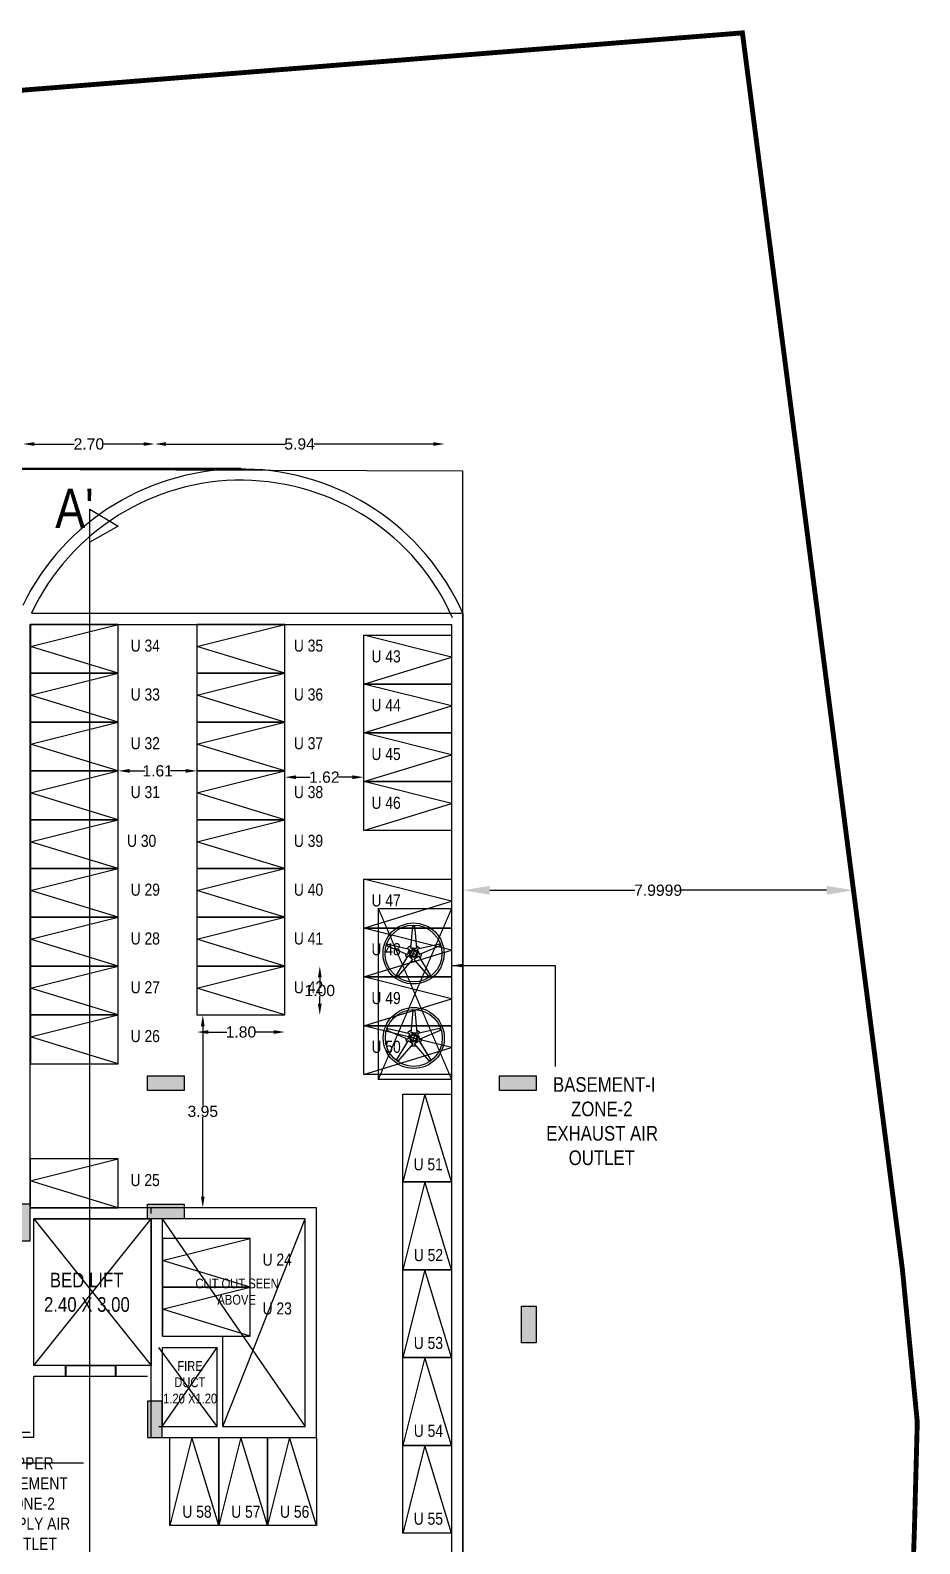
# Model space of a CAD drawing. Header units: metres. Extents: x -38 to 401, y 28 to 287.
# Drawn here: x 159.55 to 177.77, y 200.73 to 231.73 of the extents above; entities that cross this region are included whole.
import ezdxf

# ---------------------------------------------------------------- set-up
doc = ezdxf.new("R2010")
doc.units = ezdxf.units.M
for name, color, linetype in [('BLK_1_BASEMENT_-1_BLDG_FOOTPRINT', 1, 'Continuous'), ('BLK_1_FLR_-1_BLT_UP_AREA', 1, 'Continuous'), ('BLK_1_FLR_-1_BLT_UP_AREA_DEDUCT', 1, 'Continuous'), ('BLK_1_FLR_-1_LIFT_3', 1, 'Continuous'), ('TWO_WHEELER_PARKING', 4, 'Continuous'), ('UHATCH', 8, 'Continuous')]:
    doc.layers.add(name, color=color, linetype=linetype)
doc.layers.add('UCOLUMN', color=6, linetype='Continuous', lineweight=30)
doc.styles.get("Standard").update_dxf_attribs({"font": 'arial.ttf'})
doc.dimstyles.get("Standard").update_dxf_attribs({"dimtxt": 0.18, "dimasz": 0.18, "dimexe": 0.18, "dimexo": 0.0625, "dimgap": 0.09, "dimtad": 0, "dimtih": 1, "dimtoh": 1, "dimdec": 4, "dimzin": 0, "dimdsep": 46, "dimtxsty": 'Standard', "dimcen": 0.09, "dimadec": 0, "dimazin": 0, "dimtfac": 1, "dimtdec": 4, "dimtofl": 0, "dimtmove": 0, "dimatfit": 3, "dimfxl": 0, "dimtolj": 1, "dimtzin": 0, "dimarcsym": 0})

# ---------------------------------------------------------------- blocks, each defined once
blk = doc.blocks.new('*D233')
at = {"color": 0, "lineweight": -2}
for p, q in [((165.485, 212.33), (165.485, 212.178)), ((165.485, 211.79), (165.485, 211.943))]:
    blk.add_line(p, q, dxfattribs=at)
at = {"color": 0}
for points in [[(165.447, 212.33), (165.524, 212.33), (165.485, 212.56)], [(165.447, 211.79), (165.524, 211.79), (165.485, 211.56)]]:
    blk.add_solid(points, dxfattribs=at)
at = {"layer": 'Defpoints', "color": 0}
for p in [(164.77, 212.56), (164.77, 211.56), (165.485, 211.56)]:
    blk.add_point(p, dxfattribs=at)
at = {"color": 0, "lineweight": 25, "insert": (165.485, 212.06), "char_height": 0.23, "attachment_point": 5}
blk.add_mtext('\\A1;1.00', dxfattribs=at)
blk = doc.blocks.new('*D234')
at = {"color": 0, "lineweight": -2}
for p, q in [((161.588, 216.56), (161.898, 216.56)), ((162.74, 216.56), (162.43, 216.56))]:
    blk.add_line(p, q, dxfattribs=at)
at = {"color": 0}
for points in [[(161.588, 216.598), (161.588, 216.522), (161.358, 216.56)], [(162.74, 216.598), (162.74, 216.522), (162.97, 216.56)]]:
    blk.add_solid(points, dxfattribs=at)
at = {"layer": 'Defpoints', "color": 0}
for p in [(162.97, 216.56), (161.358, 216.06), (162.97, 216.06)]:
    blk.add_point(p, dxfattribs=at)
at = {"color": 0, "lineweight": 25, "insert": (162.164, 216.56), "char_height": 0.23, "attachment_point": 5}
blk.add_mtext('\\A1;1.61', dxfattribs=at)
blk = doc.blocks.new('*D235')
at = {"color": 0, "lineweight": -2}
for p, q in [((165, 216.431), (165.291, 216.431)), ((166.155, 216.431), (165.864, 216.431))]:
    blk.add_line(p, q, dxfattribs=at)
at = {"color": 0}
for points in [[(165, 216.469), (165, 216.392), (164.77, 216.431)], [(166.155, 216.469), (166.155, 216.392), (166.385, 216.431)]]:
    blk.add_solid(points, dxfattribs=at)
at = {"layer": 'Defpoints', "color": 0}
for p in [(166.385, 216.431), (164.77, 216.307), (166.385, 216.307)]:
    blk.add_point(p, dxfattribs=at)
at = {"color": 0, "lineweight": 25, "insert": (165.577, 216.431), "char_height": 0.23, "attachment_point": 5}
blk.add_mtext('\\A1;1.62', dxfattribs=at)
blk = doc.blocks.new('*D236')
at = {"color": 0, "lineweight": -2}
for p, q in [((163.088, 211.33), (163.088, 209.703)), ((163.088, 207.84), (163.088, 209.468))]:
    blk.add_line(p, q, dxfattribs=at)
at = {"color": 0}
for points in [[(163.05, 211.33), (163.126, 211.33), (163.088, 211.56)], [(163.05, 207.84), (163.126, 207.84), (163.088, 207.61)]]:
    blk.add_solid(points, dxfattribs=at)
at = {"layer": 'Defpoints', "color": 0}
for p in [(162.97, 211.56), (162.97, 207.61), (163.088, 207.61)]:
    blk.add_point(p, dxfattribs=at)
at = {"color": 0, "lineweight": 25, "insert": (163.088, 209.585), "char_height": 0.23, "attachment_point": 5}
blk.add_mtext('\\A1;3.95', dxfattribs=at)
blk = doc.blocks.new('*D237')
at = {"color": 0, "lineweight": -2}
for p, q in [((163.2, 211.21), (163.582, 211.21)), ((164.54, 211.21), (164.157, 211.21))]:
    blk.add_line(p, q, dxfattribs=at)
at = {"color": 0}
for points in [[(163.2, 211.248), (163.2, 211.172), (162.97, 211.21)], [(164.54, 211.248), (164.54, 211.172), (164.77, 211.21)]]:
    blk.add_solid(points, dxfattribs=at)
at = {"layer": 'Defpoints', "color": 0}
for p in [(162.97, 211.56), (164.77, 211.56), (164.77, 211.21)]:
    blk.add_point(p, dxfattribs=at)
at = {"color": 0, "lineweight": 25, "insert": (163.87, 211.21), "char_height": 0.23, "attachment_point": 5}
blk.add_mtext('\\A1;1.80', dxfattribs=at)
blk = doc.blocks.new('1250 DIA TUBE AXIAL FAN')
for p, q in [((-20, 563), (-59, 107)), ((20, 563), (-20, 563)), ((20, 563), (21, 563)), ((21, 563), (60, 107)), ((-535, 174), (-542, 155)), ((-542, 155), (-120, -23)), ((-535, 174), (-529, 194)), ((-529, 194), (-83, 90)), ((-107, 15), (-120, -23)), ((-107, 15), (-96, 51)), ((-92, 10), (-107, 15)), ((-96, 51), (-83, 90)), ((-80, 46), (-96, 51)), ((-73, 17), (-84, 11)), ((-69, 30), (-75, 41)), ((-60, 15), (-66, 17)), ((-57, 23), (-63, 25)), ((-60, 15), (-57, 23)), ((-19, 107), (-59, 107)), ((-19, 91), (-19, 107)), ((-19, 107), (19, 107)), ((-7, 75), (-16, 84)), ((-4, 61), (-4, 68)), ((-4, 61), (4, 61)), ((4, 61), (4, 68)), ((7, 75), (16, 84)), ((19, 91), (19, 107)), ((19, 107), (60, 107)), ((57, 23), (63, 25)), ((57, 23), (60, 15)), ((60, 15), (66, 17)), ((69, 30), (75, 41)), ((73, 16), (84, 11)), ((80, 46), (96, 51)), ((529, 193), (83, 90)), ((96, 51), (83, 90)), ((92, 10), (107, 15)), ((96, 51), (107, 15)), ((107, 15), (120, -24)), ((542, 154), (120, -24)), ((536, 174), (529, 193)), ((536, 174), (542, 154)), ((-348, -443), (-111, -52)), ((-315, -467), (-15, -121)), ((-78, -76), (-111, -52)), ((-68, -62), (-78, -76)), ((-48, -97), (-78, -76)), ((-50, -56), (-62, -58)), ((-38, -84), (-48, -97)), ((-48, -97), (-15, -121)), ((-39, -47), (-43, -53)), ((-33, -52), (-39, -47)), ((-38, -65), (-37, -77)), ((-33, -52), (-37, -57)), ((48, -97), (15, -122)), ((314, -468), (15, -122)), ((39, -47), (33, -52)), ((33, -52), (37, -57)), ((38, -65), (36, -77)), ((38, -84), (48, -97)), ((39, -47), (43, -53)), ((78, -76), (48, -97)), ((50, -57), (62, -58)), ((68, -62), (78, -76)), ((78, -76), (111, -52)), ((347, -444), (111, -52)), ((-331, -455), (-348, -443)), ((-331, -455), (-315, -467)), ((331, -456), (314, -468)), ((331, -456), (347, -444))]:
    blk.add_line(p, q)
at = {"ltscale": 0.0001}
for p, q in [((-61, 0), (61, 0)), ((0, 61), (0, -61))]:
    blk.add_line(p, q, dxfattribs=at)
for radius in [625, 583, 84.3, 61.4]:
    blk.add_circle((0, 0), radius, dxfattribs=at)
for centre, major_axis, start_param, end_param in [((0, 0), (26, 162), 0.50271, 1.068087), ((-89, 20), (1.54, 9.7), 2.984513, 3.769911), ((-83, 36), (-9.7, 1.54), 3.769911, 4.555309), ((-69, 8), (-9.7, 1.54), 4.555309, 5.340708), ((-60, 34), (1.54, 9.7), 2.199115, 2.984513), ((-9, 91), (-9.7, 1.54), 0.15708, 0.942478), ((-14, 68), (1.54, 9.7), 4.869469, 5.654867), ((14, 68), (-9.7, 1.54), -0.628319, 0.15708), ((9, 91), (-9.7, 1.54), 2.513274, 3.298672), ((0, 0), (-162, 26), 3.958461, 4.523839), ((60, 34), (1.54, 9.7), 3.612832, 4.39823), ((69, 8), (-9.7, 1.54), 4.39823, 5.183628), ((83, 36), (1.54, 9.7), 0.471239, 1.256637), ((89, 20), (-9.7, 1.54), 1.256637, 2.042035), ((0, 0), (26, 162), 1.759347, 2.324724), ((-60, -68), (-9.7, 1.54), -1.256637, -0.471239), ((-51, -47), (-9.7, 1.54), 1.884956, 2.670354), ((0, 0), (-162, 26), 1.445187, 2.010565), ((-29, -63), (1.54, 9.7), 1.099557, 1.884956), ((-46, -78), (1.54, 9.7), 4.24115, 5.026548), ((46, -78), (-9.7, 1.54), 0, 0.785398), ((29, -63), (-9.7, 1.54), 3.141593, 3.926991), ((51, -47), (-9.7, 1.54), 0.785398, 1.570796), ((60, -68), (-9.7, 1.54), 3.926991, 4.712389), ((0, 0), (-162, 26), 2.701824, 3.267202)]:
    blk.add_ellipse(centre, major_axis=major_axis, ratio=1, start_param=start_param, end_param=end_param)
blk = doc.blocks.new('300 x 750')
at = {"layer": 'UHATCH', "linetype": 'Continuous'}
h = blk.add_hatch(color=256, dxfattribs=at)
h.dxf.hatch_style = 1
h.paths.add_polyline_path([(750, 0), (750, 300), (0, 300), (0, 0)])
at = {"layer": 'UCOLUMN', "linetype": 'Continuous'}
blk.add_lwpolyline([(0, 300), (0, 0), (750, 0), (750, 300)], close=True, dxfattribs=at)
blk = doc.blocks.new('*D203')
at = {"color": 0, "lineweight": -2}
for p, q in [((159.635, 223.257), (160.455, 223.257)), ((161.875, 223.257), (161.055, 223.257))]:
    blk.add_line(p, q, dxfattribs=at)
at = {"color": 0}
for points in [[(159.635, 223.295), (159.635, 223.219), (159.405, 223.257)], [(161.875, 223.295), (161.875, 223.219), (162.105, 223.257)]]:
    blk.add_solid(points, dxfattribs=at)
at = {"layer": 'Defpoints', "color": 0}
for p in [(162.105, 223.257), (159.405, 223.191), (162.105, 223.191)]:
    blk.add_point(p, dxfattribs=at)
at = {"color": 0, "lineweight": 25, "insert": (160.755, 223.257), "char_height": 0.23, "attachment_point": 5}
blk.add_mtext('\\A1;2.70', dxfattribs=at)
blk = doc.blocks.new('*D204')
at = {"color": 0, "lineweight": -2}
for p, q in [((162.335, 223.257), (164.774, 223.257)), ((167.81, 223.257), (165.371, 223.257))]:
    blk.add_line(p, q, dxfattribs=at)
at = {"color": 0}
for points in [[(162.335, 223.295), (162.335, 223.219), (162.105, 223.257)], [(167.81, 223.295), (167.81, 223.219), (168.04, 223.257)]]:
    blk.add_solid(points, dxfattribs=at)
at = {"layer": 'Defpoints', "color": 0}
for p in [(168.04, 223.257), (162.105, 223.191), (168.04, 223.249)]:
    blk.add_point(p, dxfattribs=at)
at = {"color": 0, "lineweight": 25, "insert": (165.072, 223.257), "char_height": 0.23, "attachment_point": 5}
blk.add_mtext('\\A1;5.94', dxfattribs=at)
blk = doc.blocks.new('*D68')
at = {"color": 0, "lineweight": -2}
for p, q in [((168.965, 214.114), (171.938, 214.114)), ((175.865, 214.114), (172.892, 214.114))]:
    blk.add_line(p, q, dxfattribs=at)
at = {"color": 0}
for points in [[(168.965, 214.206), (168.965, 214.023), (168.415, 214.114)], [(175.865, 214.206), (175.865, 214.023), (176.415, 214.114)]]:
    blk.add_solid(points, dxfattribs=at)
at = {"layer": 'Defpoints', "color": 0}
for p in [(168.415, 214.114), (176.415, 214.13), (176.415, 214.114)]:
    blk.add_point(p, dxfattribs=at)
at = {"color": 0, "lineweight": 25, "insert": (172.415, 214.114), "char_height": 0.23, "attachment_point": 5}
blk.add_mtext('\\A1;7.9999', dxfattribs=at)

msp = doc.modelspace()

# ---------------------------------------------------------------- linework, layer by layer
at = {"color": 7, "lineweight": 25}
for p, q in [((159.5549, 207.61016), (159.5549, 219.56516)), ((161.9549, 207.61016), (159.5549, 207.61016)), ((165.4149, 207.61016), (161.9549, 207.61016)), ((162.0299, 207.49516), (162.0299, 207.61016)), ((165.4149, 202.90016), (165.4149, 207.61016)), ((161.9549, 207.38016), (159.6299, 207.38016)), ((159.6299, 204.38016), (159.6299, 207.38016)), ((159.6299, 207.38016), (162.0299, 204.38016)), ((159.6299, 204.38016), (162.0299, 207.38016)), ((162.0299, 202.90016), (162.0299, 207.38016)), ((165.1849, 207.38016), (162.1849, 207.38016)), ((162.2549, 207.38516), (165.1849, 203.13016)), ((162.2599, 204.98016), (162.2599, 207.38016)), ((163.4999, 203.13016), (165.1849, 207.38016)), ((165.1849, 203.13016), (165.1849, 207.38016)), ((162.2599, 204.98016), (163.4999, 204.98016)), ((163.4999, 203.13016), (163.4999, 204.98016)), ((163.3849, 203.13016), (162.1849, 204.75016)), ((162.2549, 203.13016), (163.3849, 204.75016)), ((162.2599, 204.75016), (163.3849, 204.75016)), ((162.2599, 203.13016), (162.2599, 204.75016)), ((163.3849, 203.13016), (163.3849, 204.75016)), ((161.9549, 204.38016), (159.6299, 204.38016)), ((161.9549, 204.15016), (159.6299, 204.15016)), ((159.6299, 202.90016), (159.6299, 204.15016)), ((162.1849, 203.13016), (163.3849, 203.13016)), ((163.4999, 203.13016), (165.1849, 203.13016)), ((152.8749, 203.01516), (159.5549, 203.01516)), ((159.6299, 202.90016), (159.3999, 202.90016)), ((161.9549, 202.90016), (165.4149, 202.90016))]:
    msp.add_line(p, q, dxfattribs=at)
for points, const_width in [([(156.81641, 140.92052), (174.77709, 140.88688), (175.30226, 151.02343), (176.08157, 166.31064), (176.86505, 182.51446), (177.41485, 193.75026), (177.66562, 201.03743), (177.72363, 203.22248), (177.41875, 206.34935), (176.15255, 216.16262), (174.14195, 231.68014), (137.83299, 228.79073), (138.36052, 210.69639), (138.75911, 179.1703), (138.70728, 173.46369), (138.84932, 140.91242), (147.32775, 140.92388), (174.77709, 140.88688)], 0.1), ([(150.26115, 222.74568), (163.8699, 222.74568)], 0.04809), ([(168.1849, 210.24016), (166.6849, 213.73954)], 0.025), ([(168.1849, 213.73954), (166.6849, 210.24016)], 0.025)]:
    msp.add_lwpolyline(points, dxfattribs=dict(at, const_width=const_width))
for points in [[(160.77204, 149.37671), (160.77204, 221.92505)], [(160.77204, 221.92505), (161.35492, 221.5752), (160.77204, 221.24908)], [(159.5549, 219.56016), (168.1849, 219.56016)], [(161.35774, 218.56016), (159.55774, 219.11016), (161.35774, 219.56016)], [(159.57774, 219.79016), (168.4149, 219.79016), (168.4149, 199.89271)], [(162.3249, 219.56016), (168.1849, 219.56016), (168.1849, 199.75016)], [(164.7699, 218.56016), (162.9699, 219.11016), (164.7699, 219.56016)], [(166.3849, 218.34016), (168.1849, 218.89016), (166.3849, 219.34016)], [(161.35774, 217.56016), (159.55774, 218.11016), (161.35774, 218.56016)], [(164.7699, 217.56016), (162.9699, 218.11016), (164.7699, 218.56016)], [(166.3849, 217.34016), (168.1849, 217.89016), (166.3849, 218.34016)], [(161.35774, 216.56016), (159.55774, 217.11016), (161.35774, 217.56016)], [(164.7699, 216.56016), (162.9699, 217.11016), (164.7699, 217.56016)], [(166.3849, 216.34016), (168.1849, 216.89016), (166.3849, 217.34016)], [(161.35774, 215.56016), (159.55774, 216.11016), (161.35774, 216.56016)], [(164.7699, 215.56016), (162.9699, 216.11016), (164.7699, 216.56016)], [(166.3849, 215.34016), (168.1849, 215.89016), (166.3849, 216.34016)], [(161.35774, 214.56016), (159.55774, 215.11016), (161.35774, 215.56016)], [(164.7699, 214.56016), (162.9699, 215.11016), (164.7699, 215.56016)], [(161.35774, 213.56016), (159.55774, 214.11016), (161.35774, 214.56016)], [(164.7699, 213.56016), (162.9699, 214.11016), (164.7699, 214.56016)], [(166.3849, 213.34016), (168.1849, 213.89016), (166.3849, 214.34016)], [(161.35774, 212.56016), (159.55774, 213.11016), (161.35774, 213.56016)], [(164.7699, 212.56016), (162.9699, 213.11016), (164.7699, 213.56016)], [(166.3849, 212.34016), (168.1849, 212.89016), (166.3849, 213.34016)], [(161.35774, 211.56016), (159.55774, 212.11016), (161.35774, 212.56016)], [(164.7699, 211.56016), (162.9699, 212.11016), (164.7699, 212.56016)], [(166.3849, 211.34016), (168.1849, 211.89016), (166.3849, 212.34016)], [(161.35774, 210.56016), (159.55774, 211.11016), (161.35774, 211.56016)], [(166.3849, 210.34016), (168.1849, 210.89016), (166.3849, 211.34016)], [(168.1849, 208.14016), (167.6349, 209.94016), (167.1849, 208.14016)], [(161.3549, 207.61016), (159.5549, 208.16016), (161.3549, 208.61016)], [(168.1849, 206.34016), (167.6349, 208.14016), (167.1849, 206.34016)], [(164.0599, 205.98016), (162.2599, 206.53016), (164.0599, 206.98016)], [(168.1849, 204.54016), (167.6349, 206.34016), (167.1849, 204.54016)], [(164.0599, 204.98016), (162.2599, 205.53016), (164.0599, 205.98016)], [(168.1849, 202.74016), (167.6349, 204.54016), (167.1849, 202.74016)], [(163.4149, 201.10016), (162.8649, 202.90016), (162.4149, 201.10016)], [(164.4149, 201.10016), (163.8649, 202.90016), (163.4149, 201.10016)], [(165.4149, 201.10016), (164.8649, 202.90016), (164.4149, 201.10016)], [(168.1849, 200.94016), (167.6349, 202.74016), (167.1849, 200.94016)]]:
    msp.add_lwpolyline(points, dxfattribs=at)
for points in [[(161.35774, 218.56016), (161.35774, 219.56016), (159.55774, 219.56016), (159.55774, 218.56016)], [(164.7699, 218.56016), (164.7699, 219.56016), (162.9699, 219.56016), (162.9699, 218.56016)], [(166.3849, 218.34016), (166.3849, 219.34016), (168.1849, 219.34016), (168.1849, 218.34016)], [(161.35774, 217.56016), (161.35774, 218.56016), (159.55774, 218.56016), (159.55774, 217.56016)], [(164.7699, 217.56016), (164.7699, 218.56016), (162.9699, 218.56016), (162.9699, 217.56016)], [(166.3849, 217.34016), (166.3849, 218.34016), (168.1849, 218.34016), (168.1849, 217.34016)], [(161.35774, 216.56016), (161.35774, 217.56016), (159.55774, 217.56016), (159.55774, 216.56016)], [(164.7699, 216.56016), (164.7699, 217.56016), (162.9699, 217.56016), (162.9699, 216.56016)], [(166.3849, 216.34016), (166.3849, 217.34016), (168.1849, 217.34016), (168.1849, 216.34016)], [(161.35774, 215.56016), (161.35774, 216.56016), (159.55774, 216.56016), (159.55774, 215.56016)], [(164.7699, 215.56016), (164.7699, 216.56016), (162.9699, 216.56016), (162.9699, 215.56016)], [(166.3849, 215.34016), (166.3849, 216.34016), (168.1849, 216.34016), (168.1849, 215.34016)], [(161.35774, 214.56016), (161.35774, 215.56016), (159.55774, 215.56016), (159.55774, 214.56016)], [(164.7699, 214.56016), (164.7699, 215.56016), (162.9699, 215.56016), (162.9699, 214.56016)], [(161.35774, 213.56016), (161.35774, 214.56016), (159.55774, 214.56016), (159.55774, 213.56016)], [(164.7699, 213.56016), (164.7699, 214.56016), (162.9699, 214.56016), (162.9699, 213.56016)], [(166.3849, 213.34016), (166.3849, 214.34016), (168.1849, 214.34016), (168.1849, 213.34016)], [(161.35774, 212.56016), (161.35774, 213.56016), (159.55774, 213.56016), (159.55774, 212.56016)], [(164.7699, 212.56016), (164.7699, 213.56016), (162.9699, 213.56016), (162.9699, 212.56016)], [(166.3849, 212.34016), (166.3849, 213.34016), (168.1849, 213.34016), (168.1849, 212.34016)], [(161.35774, 211.56016), (161.35774, 212.56016), (159.55774, 212.56016), (159.55774, 211.56016)], [(164.7699, 211.56016), (164.7699, 212.56016), (162.9699, 212.56016), (162.9699, 211.56016)], [(166.3849, 211.34016), (166.3849, 212.34016), (168.1849, 212.34016), (168.1849, 211.34016)], [(161.35774, 210.56016), (161.35774, 211.56016), (159.55774, 211.56016), (159.55774, 210.56016)], [(166.3849, 210.34016), (166.3849, 211.34016), (168.1849, 211.34016), (168.1849, 210.34016)], [(168.1849, 208.14016), (167.1849, 208.14016), (167.1849, 209.94016), (168.1849, 209.94016)], [(161.3549, 207.61016), (161.3549, 208.61016), (159.5549, 208.61016), (159.5549, 207.61016)], [(168.1849, 206.34016), (167.1849, 206.34016), (167.1849, 208.14016), (168.1849, 208.14016)], [(164.0599, 205.98016), (164.0599, 206.98016), (162.2599, 206.98016), (162.2599, 205.98016)], [(168.1849, 204.54016), (167.1849, 204.54016), (167.1849, 206.34016), (168.1849, 206.34016)], [(164.0599, 204.98016), (164.0599, 205.98016), (162.2599, 205.98016), (162.2599, 204.98016)], [(160.27533, 204.15016), (160.27533, 204.38016), (161.30946, 204.38016), (161.30946, 204.15016)], [(161.29946, 204.16016), (161.29946, 204.37016), (160.28533, 204.37016), (160.28533, 204.16016)], [(168.1849, 202.74016), (167.1849, 202.74016), (167.1849, 204.54016), (168.1849, 204.54016)], [(163.4149, 201.10016), (162.4149, 201.10016), (162.4149, 202.90016), (163.4149, 202.90016)], [(164.4149, 201.10016), (163.4149, 201.10016), (163.4149, 202.90016), (164.4149, 202.90016)], [(165.4149, 201.10016), (164.4149, 201.10016), (164.4149, 202.90016), (165.4149, 202.90016)], [(168.1849, 200.94016), (167.1849, 200.94016), (167.1849, 202.74016), (168.1849, 202.74016)]]:
    msp.add_lwpolyline(points, close=True, dxfattribs=at)
at = {"color": 7, "lineweight": 25, "const_width": 0.025}
msp.add_lwpolyline([(166.6849, 210.24016), (166.6849, 213.73954), (168.1849, 213.73954), (168.1849, 210.24016)], close=True, dxfattribs=at)
at = {"color": 7, "lineweight": 25}
for radius, end in [(4.97241, 154.02169), (4.74241, 154.831048)]:
    msp.add_arc((163.8699, 217.77326), radius, 23.929802, end, dxfattribs=at)
at = {"layer": 'BLK_1_BASEMENT_-1_BLDG_FOOTPRINT', "color": 1, "lineweight": 30}
msp.add_lwpolyline([(146.8599, 222.78193), (168.4099, 222.70943), (168.4099, 200.12516), (174.36946, 200.12766), (174.61927, 199.86797), (172.8803, 165.60579), (172.65368, 165.37016), (168.4099, 165.37016), (168.4099, 156.89016), (168.34756, 150.89016), (141.8349, 150.89016), (141.8349, 206.57765), (142.0849, 206.82765), (146.6099, 206.82765), (146.8599, 207.07765)], close=True, dxfattribs=at)
at = {"layer": 'BLK_1_FLR_-1_BLT_UP_AREA', "color": 12, "lineweight": 30}
msp.add_lwpolyline([(146.8599, 222.78193), (168.4099, 222.70943), (168.4099, 200.12516), (174.36946, 200.12766), (174.61927, 199.86797), (172.8803, 165.60579), (172.65368, 165.37016), (168.4099, 165.37016), (168.4099, 156.89016), (168.34756, 150.89016), (141.8349, 150.89016), (141.8349, 206.57765), (142.0849, 206.82765), (146.6099, 206.82765), (146.8599, 207.07765)], close=True, dxfattribs=at)
at = {"layer": 'BLK_1_FLR_-1_BLT_UP_AREA_DEDUCT', "color": 12, "lineweight": 30}
msp.add_lwpolyline([(146.8599, 222.78193), (168.4099, 222.70943), (168.4099, 200.12516), (174.36946, 200.12766), (174.61927, 199.86797), (172.8803, 165.60579), (172.65368, 165.37016), (168.4099, 165.37016), (168.4099, 156.89016), (168.34756, 150.89016), (141.8349, 150.89016), (141.8349, 206.57765), (142.0849, 206.82765), (146.6099, 206.82765), (146.8599, 207.07765)], close=True, dxfattribs=at)
at = {"layer": 'BLK_1_FLR_-1_LIFT_3', "color": 30, "lineweight": 30}
msp.add_lwpolyline([(159.6299, 207.38016), (162.0299, 207.38016), (162.0299, 204.38016), (159.6299, 204.38016)], close=True, dxfattribs=at)
at = {"layer": 'TWO_WHEELER_PARKING', "color": 2, "lineweight": 30}
for points in [[(161.35774, 218.56016), (161.35774, 219.56016), (159.55774, 219.56016), (159.55774, 218.56016)], [(164.7699, 218.56016), (164.7699, 219.56016), (162.9699, 219.56016), (162.9699, 218.56016)], [(166.3849, 218.34016), (166.3849, 219.34016), (168.1849, 219.34016), (168.1849, 218.34016)], [(161.35774, 217.56016), (161.35774, 218.56016), (159.55774, 218.56016), (159.55774, 217.56016)], [(164.7699, 217.56016), (164.7699, 218.56016), (162.9699, 218.56016), (162.9699, 217.56016)], [(166.3849, 217.34016), (166.3849, 218.34016), (168.1849, 218.34016), (168.1849, 217.34016)], [(161.35774, 216.56016), (161.35774, 217.56016), (159.55774, 217.56016), (159.55774, 216.56016)], [(164.7699, 216.56016), (164.7699, 217.56016), (162.9699, 217.56016), (162.9699, 216.56016)], [(166.3849, 216.34016), (166.3849, 217.34016), (168.1849, 217.34016), (168.1849, 216.34016)], [(164.7699, 215.56016), (164.7699, 216.56016), (162.9699, 216.56016), (162.9699, 215.56016)], [(166.3849, 215.34016), (166.3849, 216.34016), (168.1849, 216.34016), (168.1849, 215.34016)], [(161.35774, 214.56016), (161.35774, 215.56016), (159.55774, 215.56016), (159.55774, 214.56016)], [(164.7699, 214.56016), (164.7699, 215.56016), (162.9699, 215.56016), (162.9699, 214.56016)], [(161.35774, 213.56016), (161.35774, 214.56016), (159.55774, 214.56016), (159.55774, 213.56016)], [(164.7699, 213.56016), (164.7699, 214.56016), (162.9699, 214.56016), (162.9699, 213.56016)], [(166.3849, 213.34016), (166.3849, 214.34016), (168.1849, 214.34016), (168.1849, 213.34016)], [(161.35774, 212.56016), (161.35774, 213.56016), (159.55774, 213.56016), (159.55774, 212.56016)], [(164.7699, 212.56016), (164.7699, 213.56016), (162.9699, 213.56016), (162.9699, 212.56016)], [(166.3849, 212.34016), (166.3849, 213.34016), (168.1849, 213.34016), (168.1849, 212.34016)], [(161.35774, 211.56016), (161.35774, 212.56016), (159.55774, 212.56016), (159.55774, 211.56016)], [(164.7699, 211.56016), (164.7699, 212.56016), (162.9699, 212.56016), (162.9699, 211.56016)], [(166.3849, 211.34016), (166.3849, 212.34016), (168.1849, 212.34016), (168.1849, 211.34016)], [(161.35774, 210.56016), (161.35774, 211.56016), (159.55774, 211.56016), (159.55774, 210.56016)], [(166.3849, 210.34016), (166.3849, 211.34016), (168.1849, 211.34016), (168.1849, 210.34016)], [(168.1849, 208.14016), (167.1849, 208.14016), (167.1849, 209.94016), (168.1849, 209.94016)], [(168.1849, 206.34016), (167.1849, 206.34016), (167.1849, 208.14016), (168.1849, 208.14016)], [(164.0599, 205.98016), (164.0599, 206.98016), (162.2599, 206.98016), (162.2599, 205.98016)], [(168.1849, 204.54016), (167.1849, 204.54016), (167.1849, 206.34016), (168.1849, 206.34016)], [(164.0599, 204.98016), (164.0599, 205.98016), (162.2599, 205.98016), (162.2599, 204.98016)], [(168.1849, 202.74016), (167.1849, 202.74016), (167.1849, 204.54016), (168.1849, 204.54016)], [(163.4149, 201.10016), (162.4149, 201.10016), (162.4149, 202.90016), (163.4149, 202.90016)], [(164.4149, 201.10016), (163.4149, 201.10016), (163.4149, 202.90016), (164.4149, 202.90016)], [(165.4149, 201.10016), (164.4149, 201.10016), (164.4149, 202.90016), (165.4149, 202.90016)], [(168.1849, 200.94016), (167.1849, 200.94016), (167.1849, 202.74016), (168.1849, 202.74016)]]:
    msp.add_lwpolyline(points, close=True, dxfattribs=at)

# ---------------------------------------------------------------- block references
at = {"color": 7, "lineweight": 25, "yscale": 0.001, "zscale": 0.001}
for name, p, xscale, rotation in [('1250 DIA TUBE AXIAL FAN', (167.4049, 212.81954), 0.001, 72.02878449648225), ('1250 DIA TUBE AXIAL FAN', (167.41063, 211.08825), 0.001, 72.02878449648225), ('300 x 750', (161.9549, 210.31016), -0.001, 180), ('300 x 750', (161.9549, 210.31016), -0.001, 180), ('300 x 750', (169.1649, 210.31016), -0.001, 180), ('300 x 750', (169.1649, 210.31016), -0.001, 180), ('300 x 750', (159.5549, 206.93016), 0.001, 90.00000000242422), ('300 x 750', (159.5549, 206.93016), 0.001, 90.00000000242422), ('300 x 750', (161.9549, 207.68016), -0.001, 180), ('300 x 750', (161.9549, 207.68016), -0.001, 180), ('300 x 750', (169.6149, 204.84516), -0.001, 269.9999999996972), ('300 x 750', (169.6149, 204.84516), -0.001, 269.9999999996972), ('300 x 750', (162.2549, 202.90016), 0.001, 89.99999999916066), ('300 x 750', (162.2549, 202.90016), 0.001, 89.99999999916066)]:
    msp.add_blockref(name, p, dxfattribs=dict(at, xscale=xscale, rotation=rotation))

# ---------------------------------------------------------------- texts
at = {"color": 7, "lineweight": 25}
for s, insert, char_height, width, attachment_point in [("{\\fArial Narrow|b0|i0|c0|p34;\\W1.92006; \\W1;A'}", (159.57775, 222.33893), 0.8, 1.7202398, 1), ('{\\fArial Narrow|b0|i0|c0|p34;U 34}', (162.20984, 219.2506), 0.2475, 2.4954378, 3), ('{\\fArial Narrow|b0|i0|c0|p34;U 35}', (165.55314, 219.2506), 0.2475, 2.4954378, 3), ('{\\fArial Narrow|b0|i0|c0|p34;\\W6.12583;  \\W1;U 43}', (165.57816, 219.0306), 0.2475, 2.4954378, 1), ('{\\fArial Narrow|b0|i0|c0|p34;U 33}', (162.20984, 218.2506), 0.2475, 2.4954378, 3), ('{\\fArial Narrow|b0|i0|c0|p34;U 36}', (165.55314, 218.2506), 0.2475, 2.4954378, 3), ('{\\fArial Narrow|b0|i0|c0|p34;\\W6.12744;  \\W1;U 44}', (165.57816, 218.0306), 0.2475, 2.4954378, 1), ('{\\fArial Narrow|b0|i0|c0|p34;U 32}', (162.20984, 217.2506), 0.2475, 2.4954378, 3), ('{\\fArial Narrow|b0|i0|c0|p34;U 37}', (165.55314, 217.2506), 0.2475, 2.4954378, 3), ('{\\fArial Narrow|b0|i0|c0|p34;\\W6.12048;  \\W1;U 45}', (165.57816, 217.0306), 0.2475, 2.4954378, 1), ('{\\fArial Narrow|b0|i0|c0|p34;U 31}', (162.20984, 216.2506), 0.2475, 2.4954378, 3), ('{\\fArial Narrow|b0|i0|c0|p34;U 38}', (165.55314, 216.2506), 0.2475, 2.4954378, 3), ('{\\fArial Narrow|b0|i0|c0|p34;\\W6.12583;  \\W1;U 46}', (165.57816, 216.0306), 0.2475, 2.4954378, 1), ('{\\fArial Narrow|b0|i0|c0|p34;U 30}', (162.13484, 215.2506), 0.2475, 2.4954378, 3), ('{\\fArial Narrow|b0|i0|c0|p34;U 39}', (165.55314, 215.2506), 0.2475, 2.4954378, 3), ('{\\fArial Narrow|b0|i0|c0|p34;U 29}', (162.20984, 214.2506), 0.2475, 2.4954378, 3), ('{\\fArial Narrow|b0|i0|c0|p34;U 40}', (165.55314, 214.2506), 0.2475, 2.4954378, 3), ('{\\fArial Narrow|b0|i0|c0|p34;\\W6.12583;  \\W1;U 47}', (165.57816, 214.0306), 0.2475, 2.4954378, 1), ('{\\fArial Narrow|b0|i0|c0|p34;U 28}', (162.20984, 213.2506), 0.2475, 2.4954378, 3), ('{\\fArial Narrow|b0|i0|c0|p34;U 41}', (165.55314, 213.2506), 0.2475, 2.4954378, 3), ('{\\fArial Narrow|b0|i0|c0|p34;\\W6.12369;  \\W1;U 48}', (165.57816, 213.0306), 0.2475, 2.4954378, 1), ('{\\fArial Narrow|b0|i0|c0|p34;U 27}', (162.20984, 212.2506), 0.2475, 2.4954378, 3), ('{\\fArial Narrow|b0|i0|c0|p34;U 42}', (165.55314, 212.2506), 0.2475, 2.4954378, 3), ('{\\fArial Narrow|b0|i0|c0|p34;\\W6.12369;  \\W1;U 49}', (165.57816, 212.0306), 0.2475, 2.4954378, 1), ('{\\fArial Narrow|b0|i0|c0|p34;U 26}', (162.20984, 211.2506), 0.2475, 2.4954378, 3), ('{\\fArial Narrow|b0|i0|c0|p34;\\W6.12744;  \\W1;U 50}', (165.57816, 211.0306), 0.2475, 2.4954378, 1), ('{\\fArial Narrow|b0|i0|c0|p34;\\W5.985;  \\W1;\\P{\\W0.640231; } BASEMENT-I\\P{\\W5.510681; }ZONE-2\\P{\\W0.149867; }EXHAUST AIR \\P{\\W5.001045; }OUTLET }', (170.10513, 210.78523), 0.3, 2.2878533, 1), ('{\\fArial Narrow|b0|i0|c0|p34;\\W6.2495;  \\W1;U 51}', (166.42104, 208.62392), 0.2475, 2.4954378, 1), ('{\\fArial Narrow|b0|i0|c0|p34;U 25}', (162.20699, 208.3006), 0.2475, 2.4954378, 3), ('{\\fArial Narrow|b0|i0|c0|p34;U 24}', (164.91199, 206.6706), 0.2475, 2.4954378, 3), ('{\\fArial Narrow|b0|i0|c0|p34;\\W6.13065;  \\W1;U 52}', (166.44453, 206.76395), 0.2475, 2.4954378, 1), ('{\\fArial Narrow|b0|i0|c0|p34;\\W1.65158; \\W1;BED LIFT\\P{\\W0.318601; }2.40 X 3.00}', (159.7979, 206.27811), 0.3, 1.7925458, 1), ('{\\fArial Narrow|b0|i0|c0|p34;\\W1.31037; \\W1;CUT OUT SEEN \\P{\\W8.359618; }ABOVE}', (162.85493, 206.15872), 0.2, 1.8424125, 1), ('{\\fArial Narrow|b0|i0|c0|p34;U 23}', (164.91199, 205.6706), 0.2475, 2.4954378, 3), ('{\\fArial Narrow|b0|i0|c0|p34;\\W6.12583;  \\W1;U 53}', (166.44453, 204.96395), 0.2475, 2.4954378, 1), ('{\\fArial Narrow|b0|i0|c0|p34;\\W8.83715;  \\W1;FIRE\\P\\W8.34946;  \\W1;DUCT\\P\\W6.55235;  \\W1;1.20 X1.20}', (161.44017, 204.4682), 0.2, 2.7423995, 1), ('{\\fArial Narrow|b0|i0|c0|p34;\\W6.12744;  \\W1;U 54}', (166.44453, 203.16395), 0.2475, 2.4954378, 1), ('{\\fArial Narrow|b0|i0|c0|p34;\\W5.68397;  \\W1;\\P{\\W5.337971; }UPPER \\P{\\W1.64418; }BASEMENT\\P{\\W4.908634; }ZONE-2\\P{\\W0.882938; }SUPPLY AIR \\P{\\W4.398998; }OUTLET \\PMECHANICAL \\PVENTILATION}', (158.63415, 202.9113), 0.2475, 1.7925458, 1), ('{\\fArial Narrow|b0|i0|c0|p34;\\W6.12369;  \\W1;U 58}', (161.70511, 201.50622), 0.2475, 2.4954378, 1), ('{\\fArial Narrow|b0|i0|c0|p34;\\W6.12583;  \\W1;U 57}', (162.70511, 201.50622), 0.2475, 2.4954378, 1), ('{\\fArial Narrow|b0|i0|c0|p34;\\W6.12583;  \\W1;U 56}', (163.70511, 201.50622), 0.2475, 2.4954378, 1), ('{\\fArial Narrow|b0|i0|c0|p34;\\W6.12048;  \\W1;U 55}', (166.44453, 201.36395), 0.2475, 2.4954378, 1)]:
    msp.add_mtext(s, dxfattribs=dict(at, insert=insert, char_height=char_height, width=width, attachment_point=attachment_point))

# ---------------------------------------------------------------- dimensions: what is measured, and where the dimension line sits
for base, p1, p2, text, picture, middle in [((162.1049, 223.25714), (159.4049, 223.19121), (162.1049, 223.19075), '2.70', '*D203', (160.7549, 223.25714)), ((168.0399, 223.25714), (162.1049, 223.19075), (168.0399, 223.24942), '5.94', '*D204', (165.0724, 223.25714)), ((162.9699, 216.56016), (161.35774, 216.06016), (162.9699, 216.06016), '1.61', '*D234', (162.16382, 216.56016)), ((166.3849, 216.43067), (164.7699, 216.30723), (166.3849, 216.30723), '1.62', '*D235', (165.5774, 216.43067)), ((164.7699, 211.21016), (162.9699, 211.56016), (164.7699, 211.56016), '1.80', '*D237', (163.8699, 211.21016))]:
    dim = msp.add_linear_dim(base=base, p1=p1, p2=p2, text=text, dimstyle='Standard', override={"dimscale": 1, "dimtxt": 0.23, "dimasz": 0.23, "dimgap": 0, "dimse1": 1, "dimse2": 1, "dimtmove": 1}, dxfattribs=at)
    dim.commit()
    dim.dimension.update_dxf_attribs({"geometry": picture, "text_midpoint": middle})
dim = msp.add_linear_dim(base=(176.41479, 214.1142), p1=(168.4149, 214.1142), p2=(176.41479, 214.1302), dimstyle='Standard', override={"dimscale": 1, "dimtxt": 0.23, "dimasz": 0.55, "dimgap": 0, "dimse1": 1, "dimse2": 1, "dimtmove": 1}, dxfattribs=at)
dim.commit()
dim.dimension.update_dxf_attribs({"geometry": '*D68', "text_midpoint": (172.41485, 214.1142)})
dim = msp.add_linear_dim(base=(165.48518, 211.56016), p1=(164.7699, 212.56016), p2=(164.7699, 211.56016), angle=90, text='1.00', dimstyle='Standard', override={"dimscale": 1, "dimtxt": 0.23, "dimasz": 0.23, "dimgap": 0, "dimse1": 1, "dimse2": 1, "dimtmove": 1}, dxfattribs=at)
dim.commit()
dim.dimension.update_dxf_attribs({"geometry": '*D233', "text_midpoint": (165.48518, 212.06016), "dimtype": 128})
dim = msp.add_linear_dim(base=(163.08794, 207.61016), p1=(162.9699, 211.56016), p2=(162.9699, 207.61016), angle=90, text='3.95', dimstyle='Standard', override={"dimscale": 1, "dimtxt": 0.23, "dimasz": 0.23, "dimgap": 0, "dimse1": 1, "dimse2": 1, "dimtmove": 1}, dxfattribs=at)
dim.commit()
dim.dimension.update_dxf_attribs({"geometry": '*D236', "text_midpoint": (163.08794, 209.58516)})

# ---------------------------------------------------------------- leaders
for points in [[(168.1849, 212.57145), (170.30398, 212.57145), (170.30398, 210.50668)], [(157.46665, 200.50016), (157.46665, 202.38271), (160.64525, 202.38271)]]:
    msp.add_leader(points, dimstyle='Standard', override={"dimscale": 1, "dimtxt": 0.23, "dimasz": 0.23, "dimgap": 0, "dimse1": 1, "dimse2": 1, "dimtmove": 1}, dxfattribs=at)

doc.saveas('drawing.dxf')
